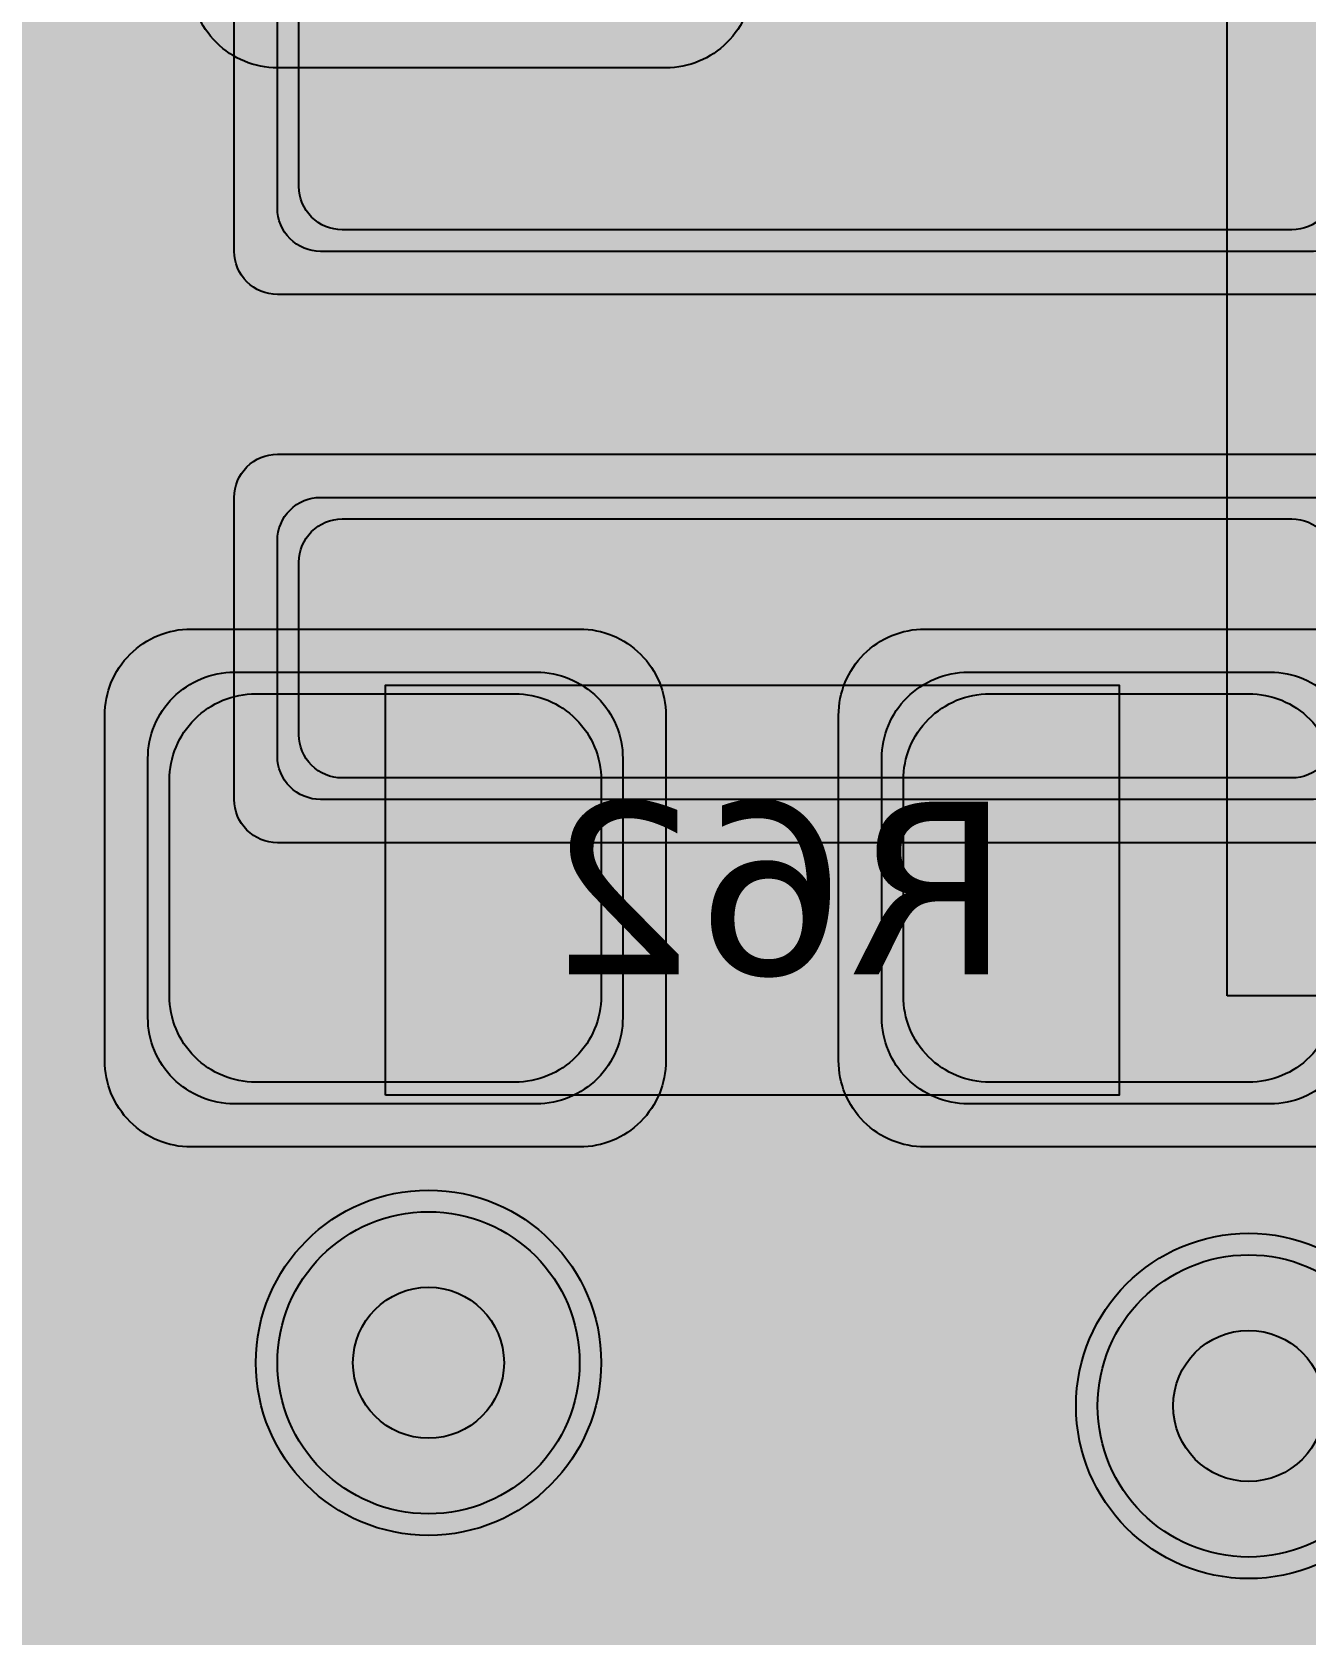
# Model space of a CAD drawing. Extents: x -28 to 199, y -61 to 255.
# Drawn here: x 137.082 to 140.033, y 93.269 to 96.983 of the extents above; entities that cross this region are included whole.
import ezdxf
from ezdxf.enums import TextEntityAlignment as Align

# ---------------------------------------------------------------- set-up
doc = ezdxf.new("R2010")
doc.units = 0
doc.header["$MEASUREMENT"] = 0
for name, color, linetype in [('ASSEMBLY_OUTLINES_BTM', 191, 'CONTINUOUS'), ('ASSEMBLY_OUTLINES_TOP', 102, 'CONTINUOUS'), ('ASSEMBLY_PART_NUMBERS_BTM', 191, 'CONTINUOUS'), ('ASSEMBLY_PART_NUMBERS_TOP', 102, 'CONTINUOUS'), ('ASSEMBLY_REF_DES_BTM', 191, 'CONTINUOUS'), ('DRILL_DRAWING', 21, 'CONTINUOUS'), ('GENERATED_SILKSCREEN_BTM', 255, 'CONTINUOUS'), ('GENERATED_SILKSCREEN_TOP', 140, 'CONTINUOUS'), ('PART_PADS_SMD_BTM', 10, 'CONTINUOUS'), ('PART_PADS_SMD_TOP', 150, 'CONTINUOUS'), ('PIN_NUMBERS_BTM', 8, 'CONTINUOUS'), ('PIN_NUMBERS_TOP', 8, 'CONTINUOUS'), ('PLACEMENT_OUTLINES_BTM', 222, 'CONTINUOUS'), ('PLACEMENT_OUTLINES_TOP', 130, 'CONTINUOUS'), ('PLANE_SHAPES_LAYER_2', 230, 'CONTINUOUS'), ('PLANE_SHAPES_LAYER_3', 81, 'CONTINUOUS'), ('SILKSCREEN_OUTLINES_BTM', 211, 'CONTINUOUS'), ('SILKSCREEN_OUTLINES_TOP', 150, 'CONTINUOUS'), ('SILKSCREEN_REF_DES_BTM', 211, 'CONTINUOUS'), ('SOLDERMASK_PADS_BTM', 12, 'CONTINUOUS'), ('SOLDERMASK_PADS_TOP', 180, 'CONTINUOUS'), ('SOLDERPASTE_PADS_BTM', 12, 'CONTINUOUS'), ('SOLDERPASTE_PADS_TOP', 180, 'CONTINUOUS'), ('TRACES_LAYER_3', 81, 'CONTINUOUS'), ('TRACES_LAYER_BOTTOM', 10, 'CONTINUOUS'), ('TRACES_LAYER_TOP', 150, 'CONTINUOUS'), ('VIA_HOLES_LAYER_2', 30, 'CONTINUOUS'), ('VIA_HOLES_LAYER_3', 30, 'CONTINUOUS'), ('VIA_HOLES_LAYER_BOTTOM', 30, 'CONTINUOUS'), ('VIA_HOLES_LAYER_TOP', 30, 'CONTINUOUS'), ('VIA_PADS_LAYER_2', 230, 'CONTINUOUS'), ('VIA_PADS_LAYER_3', 81, 'CONTINUOUS'), ('VIA_PADS_LAYER_BOTTOM', 10, 'CONTINUOUS'), ('VIA_PADS_LAYER_TOP', 150, 'CONTINUOUS')]:
    doc.layers.add(name, color=color, linetype=linetype)
doc.styles.add('COURIER_NEW', font='COUR.TTF')
doc.styles.add('VERDANA', font='verdana.TTF')
doc.styles.add('VERIBEST_GERBER_0', font='txt')

msp = doc.modelspace()

# ---------------------------------------------------------------- hatches: boundary and pattern name
at = {"layer": 'PLANE_SHAPES_LAYER_2'}
h = msp.add_hatch(color=256, dxfattribs=at)
h.paths.add_polyline_path([(169.5, 129.25), (149.5, 129.25), (142.25, 122), (142.25, 90.5), (147.5, 90.5), (147.5, 80), (154, 80), (154, 69.25), (131.75, 69.25), (131.75, 73.25), (121.25, 73.25), (121.25, 81), (110.5, 81), (110.5, 125.75), (106.5, 125.75), (106.5, 128.75), (93.5, 128.75), (93.5, 120.25), (91.75, 120.25), (91.75, 121.5), (80, 121.5), (80, 118.25), (73.25, 118.25), (73.25, 124.5), (67.5, 124.5), (67.5, 128), (57.75, 128), (57.75, 120.25), (55.25, 120.25), (55.25, 121.5), (47.5, 121.5), (47.5, 119), (35, 119), (35, 134.75), (32.75, 134.75), (32.75, 159.75), (29.25, 159.75), (29.25, 175.25), (22.5, 175.25), (22.5, 195.25), (17.25, 195.25), (17.25, 198), (22.5, 198), (22.5, 216.5), (40.25, 216.5), (40.25, 235.5), (54.5, 235.5), (54.5, 254), (87.25, 254), (87.25, 236.25), (86.25, 236.25), (86.25, 228.75), (81, 228.75), (81, 218.75), (95.25, 218.75), (95.25, 194.5), (87, 194.5), (87, 172), (131.1, 172), (131.1, 208.75), (115.5, 208.75), (115.5, 213.75), (106.75, 213.75), (106.75, 218.75), (110.25, 222.25), (110.25, 226.25), (142.5, 226.25), (142.5, 221.5), (160.5, 221.5), (160.5, 240.75), (169.5, 240.75)])
h.paths.add_polyline_path([(35.5, 149.5), (41.75, 149.5), (41.75, 152), (39.25, 152), (39.25, 154), (37.75, 154), (37.75, 152), (35.5, 152)], flags=16)
h.paths.add_polyline_path([(37.5, 125.75), (37.5, 128.75), (42.75, 128.75), (42.75, 125.75)], flags=16)
h.paths.add_polyline_path([(52, 127.75), (52, 130.75), (54.25, 130.75), (54.25, 127.75)], flags=16)
h.paths.add_polyline_path([(50.75, 219.5), (50.75, 226.5), (71.75, 226.5), (71.75, 219.5)], flags=16)
h.paths.add_polyline_path([(66.5, 150.75), (66.5, 177.5), (72.25, 177.5), (72.25, 150.75)], flags=16)
h.paths.add_polyline_path([(47.25, 185.25), (73, 185.25), (73, 188.25), (70.25, 188.25), (70.25, 191), (47.25, 191)], flags=16)
h.paths.add_polyline_path([(84.5, 208), (84.5, 212.75), (85, 212.75), (85, 208)], flags=16)
h.paths.add_polyline_path([(61.5, 137.25), (87.75, 137.25), (87.75, 140.5), (84.75, 140.5), (84.75, 143), (61.5, 143)], flags=16)
h.paths.add_polyline_path([(88.75, 127), (88.75, 130), (91, 130), (91, 127)], flags=16)
h.paths.add_polyline_path([(85.5, 130.25), (85.5, 132.5), (91, 132.5), (91, 130.25)], flags=16)
h.paths.add_polyline_path([(108.75, 142.25), (135.75, 142.25), (135.75, 145.75), (132.25, 145.75), (132.25, 149), (108.75, 149)], flags=16)
h.paths.add_polyline_path([(114.25, 126.75), (140.75, 126.75), (140.75, 129.75), (137.25, 129.75), (137.25, 133), (114.25, 133)], flags=16)
h.paths.add_polyline_path([(155.25, 180.25), (166.25, 180.25), (166.25, 186.25), (152.25, 186.25), (152.25, 183), (155.25, 183)], flags=16)
at = {"layer": 'PLANE_SHAPES_LAYER_3'}
h = msp.add_hatch(color=256, dxfattribs=at)
h.paths.add_polyline_path([(169.5, 129.25), (149.5, 129.25), (142.25, 122), (142.25, 90.5), (147.5, 90.5), (147.5, 80), (154, 80), (154, 69.25), (131.75, 69.25), (131.75, 73.25), (121.25, 73.25), (121.25, 81), (110.5, 81), (110.5, 125.75), (106.5, 125.75), (106.5, 128.75), (93.5, 128.75), (93.5, 120.25), (91.75, 120.25), (91.75, 121.5), (80, 121.5), (80, 118.25), (73.25, 118.25), (73.25, 124.5), (67.5, 124.5), (67.5, 127.75), (58.25, 127.75), (58.25, 130.25), (88.75, 130.25), (88.75, 127), (91, 127), (91, 132.5), (55, 132.5), (55, 131.25), (52, 131.25), (52, 127.75), (55, 127.75), (55, 127.25), (57.75, 127.25), (57.75, 120.25), (55.25, 120.25), (55.25, 121.5), (47.5, 121.5), (47.5, 119), (35, 119), (35, 134.75), (32.75, 134.75), (32.75, 159.75), (29.25, 159.75), (29.25, 175.25), (22.5, 175.25), (22.5, 195.25), (17.25, 195.25), (17.25, 198), (22.5, 198), (22.5, 216.5), (40.25, 216.5), (40.25, 235.5), (54.5, 235.5), (54.5, 254), (87.25, 254), (87.25, 236.25), (86.25, 236.25), (86.25, 228.75), (81, 228.75), (81, 218.75), (95.25, 218.75), (95.25, 194.5), (87, 194.5), (87, 172), (131.1, 172), (131.1, 208.75), (115.5, 208.75), (115.5, 213.75), (106.75, 213.75), (106.75, 218.75), (110.25, 222.25), (110.25, 226.25), (142.5, 226.25), (142.5, 221.5), (160.5, 221.5), (160.5, 240.75), (169.5, 240.75)])
h.paths.add_polyline_path([(35.5, 149.5), (41.75, 149.5), (41.75, 152), (39.25, 152), (39.25, 154), (37.75, 154), (37.75, 152), (35.5, 152)], flags=16)
h.paths.add_polyline_path([(37.5, 125.75), (37.5, 128.75), (42.75, 128.75), (42.75, 125.75)], flags=16)
h.paths.add_polyline_path([(50.75, 219.5), (50.75, 226.5), (71.75, 226.5), (71.75, 219.5)], flags=16)
h.paths.add_polyline_path([(66.5, 150.75), (66.5, 177.5), (72.25, 177.5), (72.25, 150.75)], flags=16)
h.paths.add_polyline_path([(47.25, 185.25), (73, 185.25), (73, 188.25), (70.25, 188.25), (70.25, 191), (47.25, 191)], flags=16)
h.paths.add_polyline_path([(84.5, 208), (84.5, 212.75), (85, 212.75), (85, 208)], flags=16)
h.paths.add_polyline_path([(61.5, 137.25), (87.75, 137.25), (87.75, 140.5), (84.75, 140.5), (84.75, 143), (61.5, 143)], flags=16)
h.paths.add_polyline_path([(108.75, 142.25), (135.75, 142.25), (135.75, 145.75), (132.25, 145.75), (132.25, 149), (108.75, 149)], flags=16)
h.paths.add_polyline_path([(114.25, 126.75), (140.75, 126.75), (140.75, 129.75), (137.25, 129.75), (137.25, 133), (114.25, 133)], flags=16)
h.paths.add_polyline_path([(155.25, 180.25), (166.25, 180.25), (166.25, 186.25), (152.25, 186.25), (152.25, 183), (155.25, 183)], flags=16)
at = {"layer": 'VIA_HOLES_LAYER_2'}
h = msp.add_hatch(color=256, dxfattribs=at)
edge = h.paths.add_edge_path()
edge.add_arc((138, 93.9), 0.175, 0, 360)
h = msp.add_hatch(color=256, dxfattribs=at)
edge = h.paths.add_edge_path()
edge.add_arc((139.9, 93.8), 0.175, 0, 360)
at = {"layer": 'VIA_HOLES_LAYER_3'}
h = msp.add_hatch(color=256, dxfattribs=at)
edge = h.paths.add_edge_path()
edge.add_arc((138, 93.9), 0.175, 0, 360)
h = msp.add_hatch(color=256, dxfattribs=at)
edge = h.paths.add_edge_path()
edge.add_arc((139.9, 93.8), 0.175, 0, 360)
at = {"layer": 'VIA_HOLES_LAYER_BOTTOM'}
h = msp.add_hatch(color=256, dxfattribs=at)
edge = h.paths.add_edge_path()
edge.add_arc((138, 93.9), 0.175, 0, 360)
h = msp.add_hatch(color=256, dxfattribs=at)
edge = h.paths.add_edge_path()
edge.add_arc((139.9, 93.8), 0.175, 0, 360)
at = {"layer": 'VIA_HOLES_LAYER_TOP'}
h = msp.add_hatch(color=256, dxfattribs=at)
edge = h.paths.add_edge_path()
edge.add_arc((138, 93.9), 0.175, 0, 360)
h = msp.add_hatch(color=256, dxfattribs=at)
edge = h.paths.add_edge_path()
edge.add_arc((139.9, 93.8), 0.175, 0, 360)

# ---------------------------------------------------------------- linework, layer by layer
at = {"layer": 'ASSEMBLY_OUTLINES_BTM'}
msp.add_lwpolyline([(137.9, 94.52), (137.9, 95.47), (139.6, 95.47), (139.6, 94.52)], close=True, dxfattribs=at)
at = {"layer": 'ASSEMBLY_OUTLINES_TOP', "const_width": 0.2}
msp.add_lwpolyline([(139.850002, 94.75), (139.850002, 105.25), (147.450002, 105.25), (147.450002, 94.75)], close=True, dxfattribs=at)
at = {"layer": 'GENERATED_SILKSCREEN_BTM', "const_width": 0.15}
for points in [[(137.533844, 97.029995), (136.966156, 97.029995, 1.1642e-05), (136.966164, 97.030005), (137.533836, 97.030005, 1.1642e-05), (137.533844, 97.029995)], [(139.033844, 95.470005, 1.1642e-05), (139.033836, 95.469995), (138.466164, 95.469995, 1.1642e-05), (138.466156, 95.470005), (139.033844, 95.470005)], [(139.042098, 94.519995), (138.457902, 94.519995, 1.22306e-05), (138.457911, 94.520005), (139.042089, 94.520005, 1.22306e-05), (139.042098, 94.519995)]]:
    msp.add_lwpolyline(points, format="xyb", dxfattribs=at)
for points in [[(137.8992, 96.5432), (137.7648, 96.4336), (137.7624, 96.4296), (137.7616, 96.4264), (137.76, 96.424), (137.7592, 96.4208), (137.7592, 96.3112), (137.76, 96.308), (137.7616, 96.3032), (137.7624, 96.2992), (137.7648, 96.2976), (138.2976, 95.8648), (138.2976, 95.7792), (137.7752, 95.7792), (137.7696, 95.7776), (137.7648, 95.7744), (137.7624, 95.7688), (137.7616, 95.7624), (137.7624, 95.7568), (137.7648, 95.7512), (137.7696, 95.748), (137.7752, 95.7464), (138.3144, 95.7464), (138.3208, 95.748), (138.3248, 95.752), (138.3288, 95.756), (138.3304, 95.7624), (138.3304, 95.872), (138.3296, 95.8744), (138.328, 95.88), (138.3264, 95.8824), (138.3256, 95.884), (138.3232, 95.8856), (137.7912, 96.3192), (137.7912, 96.4128), (137.916, 96.5136), (138.1744, 96.5136), (138.3048, 96.4072), (138.3104, 96.4056), (138.316, 96.4064), (138.3208, 96.4088), (138.3248, 96.4136), (138.3272, 96.4184), (138.328, 96.424), (138.3272, 96.4296), (138.3256, 96.432), (138.3232, 96.4336), (138.1888, 96.5432), (138.1856, 96.544), (138.184, 96.5448), (138.1824, 96.5456), (138.1792, 96.5464), (137.9096, 96.5464), (137.9064, 96.5456), (137.9048, 96.5448), (137.9024, 96.544), (137.8992, 96.5432)], [(138.6552, 96.5432), (138.5208, 96.4336), (138.5176, 96.4296), (138.516, 96.4232), (138.5168, 96.4184), (138.5184, 96.4144), (138.5208, 96.4112), (138.5248, 96.408), (138.5288, 96.4056), (138.5328, 96.4048), (138.5368, 96.4048), (138.54, 96.4072), (138.6712, 96.5136), (138.9304, 96.5136), (139.0536, 96.4128), (139.0536, 96.1256), (138.9448, 96.2144), (138.9416, 96.2152), (138.94, 96.216), (138.9392, 96.216), (138.9392, 96.2168), (138.9352, 96.2176), (138.6656, 96.2176), (138.6624, 96.2168), (138.6624, 96.216), (138.6608, 96.216), (138.6584, 96.2152), (138.656, 96.2144), (138.5208, 96.1056), (138.52, 96.1032), (138.5184, 96.1024), (138.5176, 96.1016), (138.5176, 96.1), (138.516, 96.0944), (138.5152, 96.092), (138.5152, 95.872), (138.516, 95.868), (138.5176, 95.8648), (138.5184, 95.8616), (138.5208, 95.8592), (138.6552, 95.7496), (138.6592, 95.748), (138.66, 95.7472), (138.6624, 95.7472), (138.6632, 95.7464), (138.664, 95.7464), (138.6656, 95.7464), (138.9352, 95.7464), (138.9384, 95.7472), (138.9416, 95.748), (138.9448, 95.7496), (139.0792, 95.8592), (139.0816, 95.8608), (139.0824, 95.8616), (139.084, 95.864), (139.0856, 95.8696), (139.0864, 95.872), (139.0864, 96.4208), (139.0856, 96.4248), (139.084, 96.428), (139.0824, 96.4296), (139.0816, 96.4312), (139.0792, 96.4336), (138.9448, 96.5432), (138.9416, 96.544), (138.94, 96.5448), (138.9384, 96.5456), (138.9352, 96.5464), (138.6656, 96.5464), (138.6624, 96.5456), (138.6608, 96.5448), (138.6584, 96.544), (138.6552, 96.5432)], [(139.276, 96.2424), (139.2736, 96.244), (139.2728, 96.248), (139.2712, 96.252), (139.2704, 96.256), (139.2704, 96.4208), (139.2712, 96.4248), (139.2728, 96.4272), (139.2728, 96.4296), (139.2736, 96.4304), (139.2752, 96.4312), (139.276, 96.4328), (139.412, 96.5432), (139.416, 96.5448), (139.4192, 96.5456), (139.4224, 96.5464), (139.8256, 96.5464), (139.8328, 96.5448), (139.8376, 96.5408), (139.8416, 96.536), (139.8432, 96.5304), (139.8432, 95.7624), (139.8416, 95.756), (139.8376, 95.752), (139.8328, 95.7496), (139.8272, 95.7488), (139.8208, 95.7496), (139.8152, 95.752), (139.8112, 95.756), (139.8096, 95.7624), (139.8096, 96.1304), (139.4336, 96.1304), (139.3024, 95.7576), (139.2992, 95.752), (139.2936, 95.7488), (139.288, 95.748), (139.2824, 95.7496), (139.2776, 95.752), (139.2736, 95.756), (139.272, 95.7616), (139.2728, 95.768), (139.404, 96.1408), (139.276, 96.2424)], [(139.8096, 96.5136), (139.4272, 96.5136), (139.3024, 96.4128), (139.3024, 96.264), (139.4272, 96.1624), (139.8096, 96.1624), (139.8096, 96.5136)], [(139.0536, 96.084), (139.0536, 95.88), (138.9304, 95.7792), (138.672, 95.7792), (138.5472, 95.88), (138.5472, 96.084), (138.672, 96.1856), (138.9304, 96.1856), (139.0536, 96.084)]]:
    msp.add_lwpolyline(points, dxfattribs=at)
at = {"layer": 'GENERATED_SILKSCREEN_TOP', "const_width": 0.15}
msp.add_lwpolyline([(139.849997, 95.98), (139.849997, 96.4), (139.850007, 96.4), (139.850007, 95.98)], close=True, dxfattribs=at)
msp.add_lwpolyline([(147.450007, 94.75, -0.4142135624), (147.450002, 94.749995), (139.850002, 94.749995, -0.4142135624), (139.849997, 94.75), (139.849997, 95.13), (139.850007, 95.13), (139.850007, 94.750005), (147.449997, 94.750005), (147.449997, 95.13), (147.450007, 95.13), (147.450007, 94.75)], format="xyb", dxfattribs=at)
at = {"layer": 'PART_PADS_SMD_BTM'}
for points in [[(137.35, 95.3, -0.4142135624), (137.55, 95.5), (138.25, 95.5, -0.4142135624), (138.45, 95.3), (138.45, 94.7, -0.4142135624), (138.25, 94.5), (137.55, 94.5, -0.4142135624), (137.35, 94.7)], [(139.05, 95.3, -0.4142135624), (139.25, 95.5), (139.95, 95.5, -0.4142135624), (140.15, 95.3), (140.15, 94.7, -0.4142135624), (139.95, 94.5), (139.25, 94.5, -0.4142135624), (139.05, 94.7)]]:
    msp.add_lwpolyline(points, format="xyb", close=True, dxfattribs=at)
at = {"layer": 'PART_PADS_SMD_TOP'}
for points in [[(140.150002, 96.575, -0.4142135624), (140.050002, 96.475), (137.750002, 96.475, -0.4142135624), (137.650002, 96.575), (137.650002, 97.075, -0.4142135624), (137.750002, 97.175), (140.050002, 97.175, -0.4142135624), (140.150002, 97.075)], [(140.150002, 95.305, -0.4142135624), (140.050002, 95.205), (137.750002, 95.205, -0.4142135624), (137.650002, 95.305), (137.650002, 95.805, -0.4142135624), (137.750002, 95.905), (140.050002, 95.905, -0.4142135624), (140.150002, 95.805)]]:
    msp.add_lwpolyline(points, format="xyb", close=True, dxfattribs=at)
at = {"layer": 'PLACEMENT_OUTLINES_BTM'}
msp.add_lwpolyline([(137.9, 94.52), (137.9, 95.47), (139.6, 95.47), (139.6, 94.52)], close=True, dxfattribs=at)
at = {"layer": 'PLACEMENT_OUTLINES_TOP'}
msp.add_lwpolyline([(139.850002, 94.75), (139.850002, 105.25), (147.450002, 105.25), (147.450002, 94.75)], close=True, dxfattribs=at)
at = {"layer": 'SILKSCREEN_OUTLINES_BTM'}
msp.add_lwpolyline([(137.9, 94.52), (137.9, 95.47), (139.6, 95.47), (139.6, 94.52)], close=True, dxfattribs=at)
at = {"layer": 'SILKSCREEN_OUTLINES_TOP'}
msp.add_lwpolyline([(139.850002, 94.75), (139.850002, 105.25), (147.450002, 105.25), (147.450002, 94.75)], close=True, dxfattribs=at)
at = {"layer": 'SOLDERMASK_PADS_BTM'}
for points in [[(138.75, 97.1, -0.4142135624), (138.55, 96.9), (137.65, 96.9, -0.4142135624), (137.45, 97.1), (137.45, 97.9, -0.4142135624), (137.65, 98.1), (138.55, 98.1, -0.4142135624), (138.75, 97.9)], [(137.25, 95.4, -0.4142135624), (137.45, 95.6), (138.35, 95.6, -0.4142135624), (138.55, 95.4), (138.55, 94.6, -0.4142135624), (138.35, 94.4), (137.45, 94.4, -0.4142135624), (137.25, 94.6)], [(138.95, 95.4, -0.4142135624), (139.15, 95.6), (140.05, 95.6, -0.4142135624), (140.25, 95.4), (140.25, 94.6, -0.4142135624), (140.05, 94.4), (139.15, 94.4, -0.4142135624), (138.95, 94.6)]]:
    msp.add_lwpolyline(points, format="xyb", close=True, dxfattribs=at)
at = {"layer": 'SOLDERMASK_PADS_TOP'}
for points in [[(140.250002, 96.475, -0.4142135624), (140.150002, 96.375), (137.650002, 96.375, -0.4142135624), (137.550002, 96.475), (137.550002, 97.175, -0.4142135624), (137.650002, 97.275), (140.150002, 97.275, -0.4142135624), (140.250002, 97.175)], [(140.250002, 95.205, -0.4142135624), (140.150002, 95.105), (137.650002, 95.105, -0.4142135624), (137.550002, 95.205), (137.550002, 95.905, -0.4142135624), (137.650002, 96.005), (140.150002, 96.005, -0.4142135624), (140.250002, 95.905)]]:
    msp.add_lwpolyline(points, format="xyb", close=True, dxfattribs=at)
at = {"layer": 'SOLDERPASTE_PADS_BTM'}
for points in [[(137.4, 95.25, -0.4142135624), (137.6, 95.45), (138.2, 95.45, -0.4142135624), (138.4, 95.25), (138.4, 94.75, -0.4142135624), (138.2, 94.55), (137.6, 94.55, -0.4142135624), (137.4, 94.75)], [(139.1, 95.25, -0.4142135624), (139.3, 95.45), (139.9, 95.45, -0.4142135624), (140.1, 95.25), (140.1, 94.75, -0.4142135624), (139.9, 94.55), (139.3, 94.55, -0.4142135624), (139.1, 94.75)]]:
    msp.add_lwpolyline(points, format="xyb", close=True, dxfattribs=at)
at = {"layer": 'SOLDERPASTE_PADS_TOP'}
for points in [[(140.100002, 96.625, -0.4142135624), (140.000002, 96.525), (137.800002, 96.525, -0.4142135624), (137.700002, 96.625), (137.700002, 97.025, -0.4142135624), (137.800002, 97.125), (140.000002, 97.125, -0.4142135624), (140.100002, 97.025)], [(140.100002, 95.355, -0.4142135624), (140.000002, 95.255), (137.800002, 95.255, -0.4142135624), (137.700002, 95.355), (137.700002, 95.755, -0.4142135624), (137.800002, 95.855), (140.000002, 95.855, -0.4142135624), (140.100002, 95.755)]]:
    msp.add_lwpolyline(points, format="xyb", close=True, dxfattribs=at)
at = {"layer": 'TRACES_LAYER_3', "const_width": 0.5}
msp.add_lwpolyline([(140.7, 87.2), (140.7, 89.792839), (141.08778, 90.180619), (141.08778, 94.001981), (139.085761, 96.004), (136.084129, 96.004), (135.496, 95.415871), (135.496, 95.415869), (135.180131, 95.1), (132.7, 95.1), (132.4, 95.4), (131, 95.4)], dxfattribs=at)
at = {"layer": 'TRACES_LAYER_BOTTOM'}
for points, const_width in [([(138, 93.9), (137.9, 94), (137.9, 95)], 0.35), ([(138.75, 92.7), (138.088841, 92.7), (137.359841, 93.429), (137.35984, 93.429), (136.71784, 94.071), (136.115195, 94.071), (135.186195, 95), (134.6, 95)], 0.254), ([(139.6, 95), (139.65, 95), (140.75, 93.9), (140.75, 92.7)], 0.254), ([(139.9, 93.8), (139.75, 93.65), (139.75, 92.7)], 0.254), ([(140.25, 92.7), (140.25, 93.497), (139.947, 93.8), (139.9, 93.8)], 0.254)]:
    msp.add_lwpolyline(points, dxfattribs=dict(at, const_width=const_width))
at = {"layer": 'TRACES_LAYER_TOP'}
for points, const_width in [([(114.164693, 106.239072), (117.622242, 106.239072), (119.010235, 104.851079), (119.010235, 99.613627), (121.23559, 97.388272), (126.225615, 97.388272), (127.513887, 96.1), (131.538756, 96.1), (133.362432, 94.276324), (136.124832, 94.276324), (136.501156, 93.9), (138, 93.9)], 0.254), ([(135.1, 95.75), (135.1, 96.207036), (136.385427, 96.207036), (137.003391, 96.825), (138.900002, 96.825)], 0.35)]:
    msp.add_lwpolyline(points, dxfattribs=dict(at, const_width=const_width))
at = {"layer": 'VIA_HOLES_LAYER_2'}
for centre in [(138, 93.9), (139.9, 93.8)]:
    msp.add_circle(centre, 0.175, dxfattribs=at)
at = {"layer": 'VIA_HOLES_LAYER_3'}
for centre in [(138, 93.9), (139.9, 93.8)]:
    msp.add_circle(centre, 0.175, dxfattribs=at)
at = {"layer": 'VIA_HOLES_LAYER_BOTTOM'}
for centre in [(138, 93.9), (139.9, 93.8)]:
    msp.add_circle(centre, 0.175, dxfattribs=at)
at = {"layer": 'VIA_HOLES_LAYER_TOP'}
for centre in [(138, 93.9), (139.9, 93.8)]:
    msp.add_circle(centre, 0.175, dxfattribs=at)
at = {"layer": 'VIA_PADS_LAYER_2'}
for centre in [(138, 93.9), (139.9, 93.8)]:
    msp.add_circle(centre, 0.4, dxfattribs=at)
at = {"layer": 'VIA_PADS_LAYER_3'}
for centre in [(138, 93.9), (139.9, 93.8)]:
    msp.add_circle(centre, 0.4, dxfattribs=at)
at = {"layer": 'VIA_PADS_LAYER_BOTTOM'}
for centre in [(138, 93.9), (139.9, 93.8)]:
    msp.add_circle(centre, 0.35, dxfattribs=at)
at = {"layer": 'VIA_PADS_LAYER_TOP'}
for centre in [(138, 93.9), (139.9, 93.8)]:
    msp.add_circle(centre, 0.35, dxfattribs=at)

# ---------------------------------------------------------------- texts
at = {"layer": 'ASSEMBLY_PART_NUMBERS_BTM', "style": 'VERIBEST_GERBER_0', "text_generation_flag": 2}
for s, p in [('ERJ-3GEY0R00V', (138.75, 97.54)), ('CRCW2512100KJNEG', (161.75, 96.54))]:
    msp.add_text(s, height=2.032, dxfattribs=at).set_placement(p, align=Align.TOP_LEFT)
msp.add_text('SN74AHCT1G00DBVR', height=2.032, rotation=90, dxfattribs=at).set_placement((135.79, 95), align=Align.TOP_LEFT)
at = {"layer": 'ASSEMBLY_PART_NUMBERS_TOP', "style": 'VERIBEST_GERBER_0'}
for s, p in [('ERJ-3EKF10R0V', (125, 98.940002)), ('ERJ-3GEY0R00V', (134.25, 98.29)), ('MMZ1608A182B', (130.25, 96.79)), ('ERJ-3EKF1022V', (123.25, 96.21)), ('ERJ-3EKF4701V', (119.25, 93.71))]:
    msp.add_text(s, height=2.032, dxfattribs=at).set_placement(p, align=Align.TOP_LEFT)
at = {"layer": 'ASSEMBLY_REF_DES_BTM', "style": 'VERDANA', "text_generation_flag": 2}
msp.add_text('R62', height=0.4, dxfattribs=at).set_placement((139.35, 95.2), align=Align.TOP_LEFT)
at = {"layer": 'DRILL_DRAWING', "style": 'VERIBEST_GERBER_0'}
for s, p in [('T', (136.5, 95)), ('A', (138, 93.9)), ('A', (139.9, 93.8)), ('T', (137, 92.5))]:
    msp.add_text(s, height=2, dxfattribs=at).set_placement(p, align=Align.MIDDLE_CENTER)
at = {"layer": 'PIN_NUMBERS_BTM', "style": 'COURIER_NEW'}
for s, p in [('15', (138.900002, 96.825)), ('16', (138.900002, 95.555)), ('1', (137.9, 95)), ('2', (139.6, 95))]:
    msp.add_text(s, height=0.508, dxfattribs=at).set_placement(p, align=Align.MIDDLE_CENTER)
at = {"layer": 'PIN_NUMBERS_TOP', "style": 'COURIER_NEW'}
for s, p in [('15', (138.900002, 96.825)), ('16', (138.900002, 95.555)), ('1', (137.9, 95)), ('2', (139.6, 95))]:
    msp.add_text(s, height=0.508, dxfattribs=at).set_placement(p, align=Align.MIDDLE_CENTER)
at = {"layer": 'SILKSCREEN_REF_DES_BTM', "style": 'VERIBEST_GERBER_0', "text_generation_flag": 2}
msp.add_text('R62', height=0.8, dxfattribs=at).set_placement((139.95, 96.56), align=Align.TOP_LEFT)

doc.saveas('drawing.dxf')
